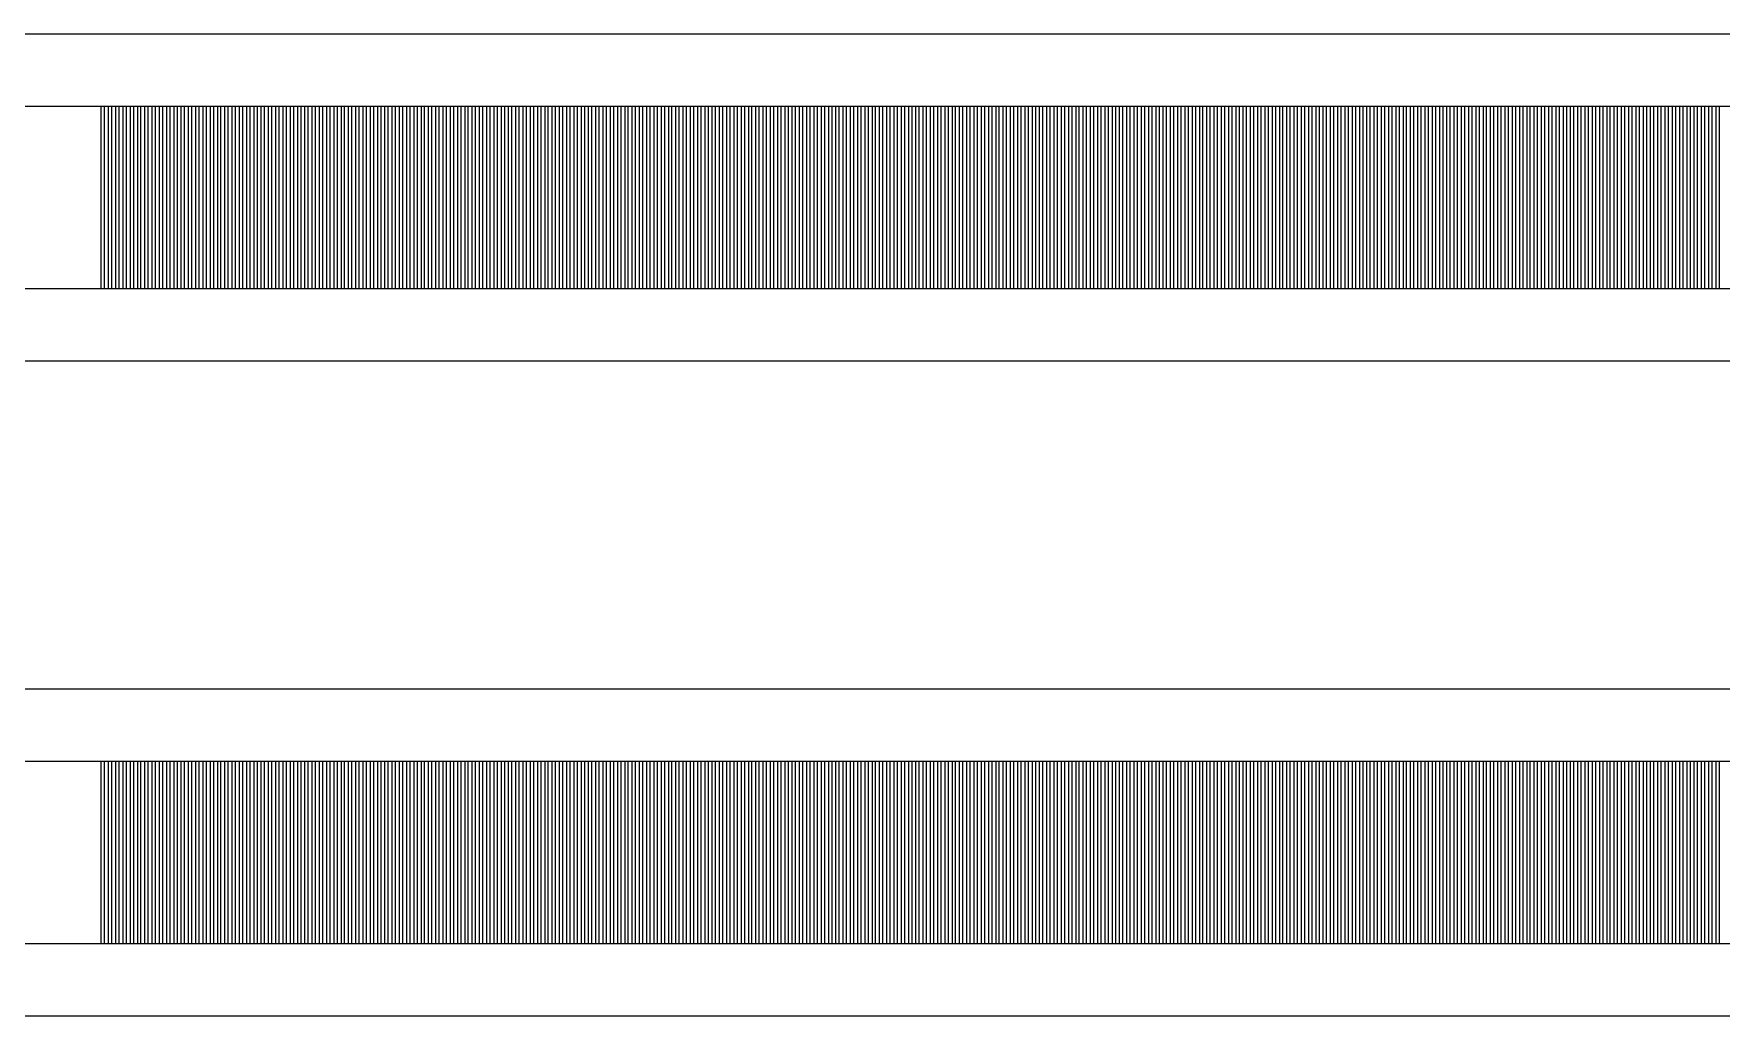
# Model space of a CAD drawing. Extents: x 1000 to 49000, y 2919 to 77300.
# Drawn here: x 34522.5 to 34986.5, y 47820 to 48090 of the extents above; entities that cross this region are included whole.
import ezdxf

# ---------------------------------------------------------------- set-up
doc = ezdxf.new("R2010")
doc.units = 13
doc.layers.add('Outer', color=1, linetype='Continuous', lineweight=0, true_color=0xff0000)

msp = doc.modelspace()

# ---------------------------------------------------------------- linework, layer by layer
at = {"layer": 'Outer'}
for points in [[(35170, 48070), (33660, 48070), (33660, 48090), (35170, 48090), (35170, 48070)], [(34542, 48070), (34541, 48070), (34541, 48020), (34542, 48020), (34542, 48070)], [(34544, 48070), (34543, 48070), (34543, 48020), (34544, 48020), (34544, 48070)], [(34546, 48070), (34545, 48070), (34545, 48020), (34546, 48020), (34546, 48070)], [(34548, 48070), (34547, 48070), (34547, 48020), (34548, 48020), (34548, 48070)], [(34550, 48070), (34549, 48070), (34549, 48020), (34550, 48020), (34550, 48070)], [(34552, 48070), (34551, 48070), (34551, 48020), (34552, 48020), (34552, 48070)], [(34554, 48070), (34553, 48070), (34553, 48020), (34554, 48020), (34554, 48070)], [(34556, 48070), (34555, 48070), (34555, 48020), (34556, 48020), (34556, 48070)], [(34558, 48070), (34557, 48070), (34557, 48020), (34558, 48020), (34558, 48070)], [(34560, 48070), (34559, 48070), (34559, 48020), (34560, 48020), (34560, 48070)], [(34562, 48070), (34561, 48070), (34561, 48020), (34562, 48020), (34562, 48070)], [(34564, 48070), (34563, 48070), (34563, 48020), (34564, 48020), (34564, 48070)], [(34566, 48070), (34565, 48070), (34565, 48020), (34566, 48020), (34566, 48070)], [(34568, 48070), (34567, 48070), (34567, 48020), (34568, 48020), (34568, 48070)], [(34570, 48070), (34569, 48070), (34569, 48020), (34570, 48020), (34570, 48070)], [(34572, 48070), (34571, 48070), (34571, 48020), (34572, 48020), (34572, 48070)], [(34574, 48070), (34573, 48070), (34573, 48020), (34574, 48020), (34574, 48070)], [(34576, 48070), (34575, 48070), (34575, 48020), (34576, 48020), (34576, 48070)], [(34578, 48070), (34577, 48070), (34577, 48020), (34578, 48020), (34578, 48070)], [(34580, 48070), (34579, 48070), (34579, 48020), (34580, 48020), (34580, 48070)], [(34582, 48070), (34581, 48070), (34581, 48020), (34582, 48020), (34582, 48070)], [(34584, 48070), (34583, 48070), (34583, 48020), (34584, 48020), (34584, 48070)], [(34586, 48070), (34585, 48070), (34585, 48020), (34586, 48020), (34586, 48070)], [(34588, 48070), (34587, 48070), (34587, 48020), (34588, 48020), (34588, 48070)], [(34590, 48070), (34589, 48070), (34589, 48020), (34590, 48020), (34590, 48070)], [(34592, 48070), (34591, 48070), (34591, 48020), (34592, 48020), (34592, 48070)], [(34594, 48070), (34593, 48070), (34593, 48020), (34594, 48020), (34594, 48070)], [(34596, 48070), (34595, 48070), (34595, 48020), (34596, 48020), (34596, 48070)], [(34598, 48070), (34597, 48070), (34597, 48020), (34598, 48020), (34598, 48070)], [(34600, 48070), (34599, 48070), (34599, 48020), (34600, 48020), (34600, 48070)], [(34602, 48070), (34601, 48070), (34601, 48020), (34602, 48020), (34602, 48070)], [(34604, 48070), (34603, 48070), (34603, 48020), (34604, 48020), (34604, 48070)], [(34606, 48070), (34605, 48070), (34605, 48020), (34606, 48020), (34606, 48070)], [(34608, 48070), (34607, 48070), (34607, 48020), (34608, 48020), (34608, 48070)], [(34610, 48070), (34609, 48070), (34609, 48020), (34610, 48020), (34610, 48070)], [(34612, 48070), (34611, 48070), (34611, 48020), (34612, 48020), (34612, 48070)], [(34614, 48070), (34613, 48070), (34613, 48020), (34614, 48020), (34614, 48070)], [(34616, 48070), (34615, 48070), (34615, 48020), (34616, 48020), (34616, 48070)], [(34618, 48070), (34617, 48070), (34617, 48020), (34618, 48020), (34618, 48070)], [(34620, 48070), (34619, 48070), (34619, 48020), (34620, 48020), (34620, 48070)], [(34622, 48070), (34621, 48070), (34621, 48020), (34622, 48020), (34622, 48070)], [(34624, 48070), (34623, 48070), (34623, 48020), (34624, 48020), (34624, 48070)], [(34626, 48070), (34625, 48070), (34625, 48020), (34626, 48020), (34626, 48070)], [(34628, 48070), (34627, 48070), (34627, 48020), (34628, 48020), (34628, 48070)], [(34630, 48070), (34629, 48070), (34629, 48020), (34630, 48020), (34630, 48070)], [(34632, 48070), (34631, 48070), (34631, 48020), (34632, 48020), (34632, 48070)], [(34634, 48070), (34633, 48070), (34633, 48020), (34634, 48020), (34634, 48070)], [(34636, 48070), (34635, 48070), (34635, 48020), (34636, 48020), (34636, 48070)], [(34638, 48070), (34637, 48070), (34637, 48020), (34638, 48020), (34638, 48070)], [(34640, 48070), (34639, 48070), (34639, 48020), (34640, 48020), (34640, 48070)], [(34642, 48070), (34641, 48070), (34641, 48020), (34642, 48020), (34642, 48070)], [(34644, 48070), (34643, 48070), (34643, 48020), (34644, 48020), (34644, 48070)], [(34646, 48070), (34645, 48070), (34645, 48020), (34646, 48020), (34646, 48070)], [(34648, 48070), (34647, 48070), (34647, 48020), (34648, 48020), (34648, 48070)], [(34650, 48070), (34649, 48070), (34649, 48020), (34650, 48020), (34650, 48070)], [(34652, 48070), (34651, 48070), (34651, 48020), (34652, 48020), (34652, 48070)], [(34654, 48070), (34653, 48070), (34653, 48020), (34654, 48020), (34654, 48070)], [(34656, 48070), (34655, 48070), (34655, 48020), (34656, 48020), (34656, 48070)], [(34658, 48070), (34657, 48070), (34657, 48020), (34658, 48020), (34658, 48070)], [(34660, 48070), (34659, 48070), (34659, 48020), (34660, 48020), (34660, 48070)], [(34662, 48070), (34661, 48070), (34661, 48020), (34662, 48020), (34662, 48070)], [(34664, 48070), (34663, 48070), (34663, 48020), (34664, 48020), (34664, 48070)], [(34666, 48070), (34665, 48070), (34665, 48020), (34666, 48020), (34666, 48070)], [(34668, 48070), (34667, 48070), (34667, 48020), (34668, 48020), (34668, 48070)], [(34670, 48070), (34669, 48070), (34669, 48020), (34670, 48020), (34670, 48070)], [(34672, 48070), (34671, 48070), (34671, 48020), (34672, 48020), (34672, 48070)], [(34674, 48070), (34673, 48070), (34673, 48020), (34674, 48020), (34674, 48070)], [(34676, 48070), (34675, 48070), (34675, 48020), (34676, 48020), (34676, 48070)], [(34678, 48070), (34677, 48070), (34677, 48020), (34678, 48020), (34678, 48070)], [(34680, 48070), (34679, 48070), (34679, 48020), (34680, 48020), (34680, 48070)], [(34682, 48070), (34681, 48070), (34681, 48020), (34682, 48020), (34682, 48070)], [(34684, 48070), (34683, 48070), (34683, 48020), (34684, 48020), (34684, 48070)], [(34686, 48070), (34685, 48070), (34685, 48020), (34686, 48020), (34686, 48070)], [(34688, 48070), (34687, 48070), (34687, 48020), (34688, 48020), (34688, 48070)], [(34690, 48070), (34689, 48070), (34689, 48020), (34690, 48020), (34690, 48070)], [(34692, 48070), (34691, 48070), (34691, 48020), (34692, 48020), (34692, 48070)], [(34694, 48070), (34693, 48070), (34693, 48020), (34694, 48020), (34694, 48070)], [(34696, 48070), (34695, 48070), (34695, 48020), (34696, 48020), (34696, 48070)], [(34698, 48070), (34697, 48070), (34697, 48020), (34698, 48020), (34698, 48070)], [(34700, 48070), (34699, 48070), (34699, 48020), (34700, 48020), (34700, 48070)], [(34702, 48070), (34701, 48070), (34701, 48020), (34702, 48020), (34702, 48070)], [(34704, 48070), (34703, 48070), (34703, 48020), (34704, 48020), (34704, 48070)], [(34706, 48070), (34705, 48070), (34705, 48020), (34706, 48020), (34706, 48070)], [(34708, 48070), (34707, 48070), (34707, 48020), (34708, 48020), (34708, 48070)], [(34710, 48070), (34709, 48070), (34709, 48020), (34710, 48020), (34710, 48070)], [(34712, 48070), (34711, 48070), (34711, 48020), (34712, 48020), (34712, 48070)], [(34714, 48070), (34713, 48070), (34713, 48020), (34714, 48020), (34714, 48070)], [(34716, 48070), (34715, 48070), (34715, 48020), (34716, 48020), (34716, 48070)], [(34718, 48070), (34717, 48070), (34717, 48020), (34718, 48020), (34718, 48070)], [(34720, 48070), (34719, 48070), (34719, 48020), (34720, 48020), (34720, 48070)], [(34722, 48070), (34721, 48070), (34721, 48020), (34722, 48020), (34722, 48070)], [(34724, 48070), (34723, 48070), (34723, 48020), (34724, 48020), (34724, 48070)], [(34726, 48070), (34725, 48070), (34725, 48020), (34726, 48020), (34726, 48070)], [(34728, 48070), (34727, 48070), (34727, 48020), (34728, 48020), (34728, 48070)], [(34730, 48070), (34729, 48070), (34729, 48020), (34730, 48020), (34730, 48070)], [(34732, 48070), (34731, 48070), (34731, 48020), (34732, 48020), (34732, 48070)], [(34734, 48070), (34733, 48070), (34733, 48020), (34734, 48020), (34734, 48070)], [(34736, 48070), (34735, 48070), (34735, 48020), (34736, 48020), (34736, 48070)], [(34738, 48070), (34737, 48070), (34737, 48020), (34738, 48020), (34738, 48070)], [(34740, 48070), (34739, 48070), (34739, 48020), (34740, 48020), (34740, 48070)], [(34742, 48070), (34741, 48070), (34741, 48020), (34742, 48020), (34742, 48070)], [(34744, 48070), (34743, 48070), (34743, 48020), (34744, 48020), (34744, 48070)], [(34746, 48070), (34745, 48070), (34745, 48020), (34746, 48020), (34746, 48070)], [(34748, 48070), (34747, 48070), (34747, 48020), (34748, 48020), (34748, 48070)], [(34750, 48070), (34749, 48070), (34749, 48020), (34750, 48020), (34750, 48070)], [(34752, 48070), (34751, 48070), (34751, 48020), (34752, 48020), (34752, 48070)], [(34754, 48070), (34753, 48070), (34753, 48020), (34754, 48020), (34754, 48070)], [(34756, 48070), (34755, 48070), (34755, 48020), (34756, 48020), (34756, 48070)], [(34758, 48070), (34757, 48070), (34757, 48020), (34758, 48020), (34758, 48070)], [(34760, 48070), (34759, 48070), (34759, 48020), (34760, 48020), (34760, 48070)], [(34762, 48070), (34761, 48070), (34761, 48020), (34762, 48020), (34762, 48070)], [(34764, 48070), (34763, 48070), (34763, 48020), (34764, 48020), (34764, 48070)], [(34766, 48070), (34765, 48070), (34765, 48020), (34766, 48020), (34766, 48070)], [(34768, 48070), (34767, 48070), (34767, 48020), (34768, 48020), (34768, 48070)], [(34770, 48070), (34769, 48070), (34769, 48020), (34770, 48020), (34770, 48070)], [(34772, 48070), (34771, 48070), (34771, 48020), (34772, 48020), (34772, 48070)], [(34774, 48070), (34773, 48070), (34773, 48020), (34774, 48020), (34774, 48070)], [(34776, 48070), (34775, 48070), (34775, 48020), (34776, 48020), (34776, 48070)], [(34778, 48070), (34777, 48070), (34777, 48020), (34778, 48020), (34778, 48070)], [(34780, 48070), (34779, 48070), (34779, 48020), (34780, 48020), (34780, 48070)], [(34782, 48070), (34781, 48070), (34781, 48020), (34782, 48020), (34782, 48070)], [(34784, 48070), (34783, 48070), (34783, 48020), (34784, 48020), (34784, 48070)], [(34786, 48070), (34785, 48070), (34785, 48020), (34786, 48020), (34786, 48070)], [(34788, 48070), (34787, 48070), (34787, 48020), (34788, 48020), (34788, 48070)], [(34790, 48070), (34789, 48070), (34789, 48020), (34790, 48020), (34790, 48070)], [(34792, 48070), (34791, 48070), (34791, 48020), (34792, 48020), (34792, 48070)], [(34794, 48070), (34793, 48070), (34793, 48020), (34794, 48020), (34794, 48070)], [(34796, 48070), (34795, 48070), (34795, 48020), (34796, 48020), (34796, 48070)], [(34798, 48070), (34797, 48070), (34797, 48020), (34798, 48020), (34798, 48070)], [(34800, 48070), (34799, 48070), (34799, 48020), (34800, 48020), (34800, 48070)], [(34802, 48070), (34801, 48070), (34801, 48020), (34802, 48020), (34802, 48070)], [(34804, 48070), (34803, 48070), (34803, 48020), (34804, 48020), (34804, 48070)], [(34806, 48070), (34805, 48070), (34805, 48020), (34806, 48020), (34806, 48070)], [(34808, 48070), (34807, 48070), (34807, 48020), (34808, 48020), (34808, 48070)], [(34810, 48070), (34809, 48070), (34809, 48020), (34810, 48020), (34810, 48070)], [(34812, 48070), (34811, 48070), (34811, 48020), (34812, 48020), (34812, 48070)], [(34814, 48070), (34813, 48070), (34813, 48020), (34814, 48020), (34814, 48070)], [(34816, 48070), (34815, 48070), (34815, 48020), (34816, 48020), (34816, 48070)], [(34818, 48070), (34817, 48070), (34817, 48020), (34818, 48020), (34818, 48070)], [(34820, 48070), (34819, 48070), (34819, 48020), (34820, 48020), (34820, 48070)], [(34822, 48070), (34821, 48070), (34821, 48020), (34822, 48020), (34822, 48070)], [(34824, 48070), (34823, 48070), (34823, 48020), (34824, 48020), (34824, 48070)], [(34826, 48070), (34825, 48070), (34825, 48020), (34826, 48020), (34826, 48070)], [(34828, 48070), (34827, 48070), (34827, 48020), (34828, 48020), (34828, 48070)], [(34830, 48070), (34829, 48070), (34829, 48020), (34830, 48020), (34830, 48070)], [(34832, 48070), (34831, 48070), (34831, 48020), (34832, 48020), (34832, 48070)], [(34834, 48070), (34833, 48070), (34833, 48020), (34834, 48020), (34834, 48070)], [(34836, 48070), (34835, 48070), (34835, 48020), (34836, 48020), (34836, 48070)], [(34838, 48070), (34837, 48070), (34837, 48020), (34838, 48020), (34838, 48070)], [(34840, 48070), (34839, 48070), (34839, 48020), (34840, 48020), (34840, 48070)], [(34842, 48070), (34841, 48070), (34841, 48020), (34842, 48020), (34842, 48070)], [(34844, 48070), (34843, 48070), (34843, 48020), (34844, 48020), (34844, 48070)], [(34846, 48070), (34845, 48070), (34845, 48020), (34846, 48020), (34846, 48070)], [(34848, 48070), (34847, 48070), (34847, 48020), (34848, 48020), (34848, 48070)], [(34850, 48070), (34849, 48070), (34849, 48020), (34850, 48020), (34850, 48070)], [(34852, 48070), (34851, 48070), (34851, 48020), (34852, 48020), (34852, 48070)], [(34854, 48070), (34853, 48070), (34853, 48020), (34854, 48020), (34854, 48070)], [(34856, 48070), (34855, 48070), (34855, 48020), (34856, 48020), (34856, 48070)], [(34858, 48070), (34857, 48070), (34857, 48020), (34858, 48020), (34858, 48070)], [(34860, 48070), (34859, 48070), (34859, 48020), (34860, 48020), (34860, 48070)], [(34862, 48070), (34861, 48070), (34861, 48020), (34862, 48020), (34862, 48070)], [(34864, 48070), (34863, 48070), (34863, 48020), (34864, 48020), (34864, 48070)], [(34866, 48070), (34865, 48070), (34865, 48020), (34866, 48020), (34866, 48070)], [(34868, 48070), (34867, 48070), (34867, 48020), (34868, 48020), (34868, 48070)], [(34870, 48070), (34869, 48070), (34869, 48020), (34870, 48020), (34870, 48070)], [(34872, 48070), (34871, 48070), (34871, 48020), (34872, 48020), (34872, 48070)], [(34874, 48070), (34873, 48070), (34873, 48020), (34874, 48020), (34874, 48070)], [(34876, 48070), (34875, 48070), (34875, 48020), (34876, 48020), (34876, 48070)], [(34878, 48070), (34877, 48070), (34877, 48020), (34878, 48020), (34878, 48070)], [(34880, 48070), (34879, 48070), (34879, 48020), (34880, 48020), (34880, 48070)], [(34882, 48070), (34881, 48070), (34881, 48020), (34882, 48020), (34882, 48070)], [(34884, 48070), (34883, 48070), (34883, 48020), (34884, 48020), (34884, 48070)], [(34886, 48070), (34885, 48070), (34885, 48020), (34886, 48020), (34886, 48070)], [(34888, 48070), (34887, 48070), (34887, 48020), (34888, 48020), (34888, 48070)], [(34890, 48070), (34889, 48070), (34889, 48020), (34890, 48020), (34890, 48070)], [(34892, 48070), (34891, 48070), (34891, 48020), (34892, 48020), (34892, 48070)], [(34894, 48070), (34893, 48070), (34893, 48020), (34894, 48020), (34894, 48070)], [(34896, 48070), (34895, 48070), (34895, 48020), (34896, 48020), (34896, 48070)], [(34898, 48070), (34897, 48070), (34897, 48020), (34898, 48020), (34898, 48070)], [(34900, 48070), (34899, 48070), (34899, 48020), (34900, 48020), (34900, 48070)], [(34902, 48070), (34901, 48070), (34901, 48020), (34902, 48020), (34902, 48070)], [(34904, 48070), (34903, 48070), (34903, 48020), (34904, 48020), (34904, 48070)], [(34906, 48070), (34905, 48070), (34905, 48020), (34906, 48020), (34906, 48070)], [(34908, 48070), (34907, 48070), (34907, 48020), (34908, 48020), (34908, 48070)], [(34910, 48070), (34909, 48070), (34909, 48020), (34910, 48020), (34910, 48070)], [(34912, 48070), (34911, 48070), (34911, 48020), (34912, 48020), (34912, 48070)], [(34914, 48070), (34913, 48070), (34913, 48020), (34914, 48020), (34914, 48070)], [(34916, 48070), (34915, 48070), (34915, 48020), (34916, 48020), (34916, 48070)], [(34918, 48070), (34917, 48070), (34917, 48020), (34918, 48020), (34918, 48070)], [(34920, 48070), (34919, 48070), (34919, 48020), (34920, 48020), (34920, 48070)], [(34922, 48070), (34921, 48070), (34921, 48020), (34922, 48020), (34922, 48070)], [(34924, 48070), (34923, 48070), (34923, 48020), (34924, 48020), (34924, 48070)], [(34926, 48070), (34925, 48070), (34925, 48020), (34926, 48020), (34926, 48070)], [(34928, 48070), (34927, 48070), (34927, 48020), (34928, 48020), (34928, 48070)], [(34930, 48070), (34929, 48070), (34929, 48020), (34930, 48020), (34930, 48070)], [(34932, 48070), (34931, 48070), (34931, 48020), (34932, 48020), (34932, 48070)], [(34934, 48070), (34933, 48070), (34933, 48020), (34934, 48020), (34934, 48070)], [(34936, 48070), (34935, 48070), (34935, 48020), (34936, 48020), (34936, 48070)], [(34938, 48070), (34937, 48070), (34937, 48020), (34938, 48020), (34938, 48070)], [(34940, 48070), (34939, 48070), (34939, 48020), (34940, 48020), (34940, 48070)], [(34942, 48070), (34941, 48070), (34941, 48020), (34942, 48020), (34942, 48070)], [(34944, 48070), (34943, 48070), (34943, 48020), (34944, 48020), (34944, 48070)], [(34946, 48070), (34945, 48070), (34945, 48020), (34946, 48020), (34946, 48070)], [(34948, 48070), (34947, 48070), (34947, 48020), (34948, 48020), (34948, 48070)], [(34950, 48070), (34949, 48070), (34949, 48020), (34950, 48020), (34950, 48070)], [(34952, 48070), (34951, 48070), (34951, 48020), (34952, 48020), (34952, 48070)], [(34954, 48070), (34953, 48070), (34953, 48020), (34954, 48020), (34954, 48070)], [(34956, 48070), (34955, 48070), (34955, 48020), (34956, 48020), (34956, 48070)], [(34958, 48070), (34957, 48070), (34957, 48020), (34958, 48020), (34958, 48070)], [(34960, 48070), (34959, 48070), (34959, 48020), (34960, 48020), (34960, 48070)], [(34962, 48070), (34961, 48070), (34961, 48020), (34962, 48020), (34962, 48070)], [(34964, 48070), (34963, 48070), (34963, 48020), (34964, 48020), (34964, 48070)], [(34966, 48070), (34965, 48070), (34965, 48020), (34966, 48020), (34966, 48070)], [(34968, 48070), (34967, 48070), (34967, 48020), (34968, 48020), (34968, 48070)], [(34970, 48070), (34969, 48070), (34969, 48020), (34970, 48020), (34970, 48070)], [(34972, 48070), (34971, 48070), (34971, 48020), (34972, 48020), (34972, 48070)], [(34974, 48070), (34973, 48070), (34973, 48020), (34974, 48020), (34974, 48070)], [(34976, 48070), (34975, 48070), (34975, 48020), (34976, 48020), (34976, 48070)], [(34978, 48070), (34977, 48070), (34977, 48020), (34978, 48020), (34978, 48070)], [(34980, 48070), (34979, 48070), (34979, 48020), (34980, 48020), (34980, 48070)], [(34982, 48070), (34981, 48070), (34981, 48020), (34982, 48020), (34982, 48070)], [(34984, 48070), (34983, 48070), (34983, 48020), (34984, 48020), (34984, 48070)], [(34986, 48070), (34985, 48070), (34985, 48020), (34986, 48020), (34986, 48070)], [(35170, 48000), (33660, 48000), (33660, 48020), (35170, 48020), (35170, 48000)], [(35170, 47890), (33660, 47890), (33660, 47910), (35170, 47910), (35170, 47890)], [(34542, 47890), (34541, 47890), (34541, 47840), (34542, 47840), (34542, 47890)], [(34544, 47890), (34543, 47890), (34543, 47840), (34544, 47840), (34544, 47890)], [(34546, 47890), (34545, 47890), (34545, 47840), (34546, 47840), (34546, 47890)], [(34548, 47890), (34547, 47890), (34547, 47840), (34548, 47840), (34548, 47890)], [(34550, 47890), (34549, 47890), (34549, 47840), (34550, 47840), (34550, 47890)], [(34552, 47890), (34551, 47890), (34551, 47840), (34552, 47840), (34552, 47890)], [(34554, 47890), (34553, 47890), (34553, 47840), (34554, 47840), (34554, 47890)], [(34556, 47890), (34555, 47890), (34555, 47840), (34556, 47840), (34556, 47890)], [(34558, 47890), (34557, 47890), (34557, 47840), (34558, 47840), (34558, 47890)], [(34560, 47890), (34559, 47890), (34559, 47840), (34560, 47840), (34560, 47890)], [(34562, 47890), (34561, 47890), (34561, 47840), (34562, 47840), (34562, 47890)], [(34564, 47890), (34563, 47890), (34563, 47840), (34564, 47840), (34564, 47890)], [(34566, 47890), (34565, 47890), (34565, 47840), (34566, 47840), (34566, 47890)], [(34568, 47890), (34567, 47890), (34567, 47840), (34568, 47840), (34568, 47890)], [(34570, 47890), (34569, 47890), (34569, 47840), (34570, 47840), (34570, 47890)], [(34572, 47890), (34571, 47890), (34571, 47840), (34572, 47840), (34572, 47890)], [(34574, 47890), (34573, 47890), (34573, 47840), (34574, 47840), (34574, 47890)], [(34576, 47890), (34575, 47890), (34575, 47840), (34576, 47840), (34576, 47890)], [(34578, 47890), (34577, 47890), (34577, 47840), (34578, 47840), (34578, 47890)], [(34580, 47890), (34579, 47890), (34579, 47840), (34580, 47840), (34580, 47890)], [(34582, 47890), (34581, 47890), (34581, 47840), (34582, 47840), (34582, 47890)], [(34584, 47890), (34583, 47890), (34583, 47840), (34584, 47840), (34584, 47890)], [(34586, 47890), (34585, 47890), (34585, 47840), (34586, 47840), (34586, 47890)], [(34588, 47890), (34587, 47890), (34587, 47840), (34588, 47840), (34588, 47890)], [(34590, 47890), (34589, 47890), (34589, 47840), (34590, 47840), (34590, 47890)], [(34592, 47890), (34591, 47890), (34591, 47840), (34592, 47840), (34592, 47890)], [(34594, 47890), (34593, 47890), (34593, 47840), (34594, 47840), (34594, 47890)], [(34596, 47890), (34595, 47890), (34595, 47840), (34596, 47840), (34596, 47890)], [(34598, 47890), (34597, 47890), (34597, 47840), (34598, 47840), (34598, 47890)], [(34600, 47890), (34599, 47890), (34599, 47840), (34600, 47840), (34600, 47890)], [(34602, 47890), (34601, 47890), (34601, 47840), (34602, 47840), (34602, 47890)], [(34604, 47890), (34603, 47890), (34603, 47840), (34604, 47840), (34604, 47890)], [(34606, 47890), (34605, 47890), (34605, 47840), (34606, 47840), (34606, 47890)], [(34608, 47890), (34607, 47890), (34607, 47840), (34608, 47840), (34608, 47890)], [(34610, 47890), (34609, 47890), (34609, 47840), (34610, 47840), (34610, 47890)], [(34612, 47890), (34611, 47890), (34611, 47840), (34612, 47840), (34612, 47890)], [(34614, 47890), (34613, 47890), (34613, 47840), (34614, 47840), (34614, 47890)], [(34616, 47890), (34615, 47890), (34615, 47840), (34616, 47840), (34616, 47890)], [(34618, 47890), (34617, 47890), (34617, 47840), (34618, 47840), (34618, 47890)], [(34620, 47890), (34619, 47890), (34619, 47840), (34620, 47840), (34620, 47890)], [(34622, 47890), (34621, 47890), (34621, 47840), (34622, 47840), (34622, 47890)], [(34624, 47890), (34623, 47890), (34623, 47840), (34624, 47840), (34624, 47890)], [(34626, 47890), (34625, 47890), (34625, 47840), (34626, 47840), (34626, 47890)], [(34628, 47890), (34627, 47890), (34627, 47840), (34628, 47840), (34628, 47890)], [(34630, 47890), (34629, 47890), (34629, 47840), (34630, 47840), (34630, 47890)], [(34632, 47890), (34631, 47890), (34631, 47840), (34632, 47840), (34632, 47890)], [(34634, 47890), (34633, 47890), (34633, 47840), (34634, 47840), (34634, 47890)], [(34636, 47890), (34635, 47890), (34635, 47840), (34636, 47840), (34636, 47890)], [(34638, 47890), (34637, 47890), (34637, 47840), (34638, 47840), (34638, 47890)], [(34640, 47890), (34639, 47890), (34639, 47840), (34640, 47840), (34640, 47890)], [(34642, 47890), (34641, 47890), (34641, 47840), (34642, 47840), (34642, 47890)], [(34644, 47890), (34643, 47890), (34643, 47840), (34644, 47840), (34644, 47890)], [(34646, 47890), (34645, 47890), (34645, 47840), (34646, 47840), (34646, 47890)], [(34648, 47890), (34647, 47890), (34647, 47840), (34648, 47840), (34648, 47890)], [(34650, 47890), (34649, 47890), (34649, 47840), (34650, 47840), (34650, 47890)], [(34652, 47890), (34651, 47890), (34651, 47840), (34652, 47840), (34652, 47890)], [(34654, 47890), (34653, 47890), (34653, 47840), (34654, 47840), (34654, 47890)], [(34656, 47890), (34655, 47890), (34655, 47840), (34656, 47840), (34656, 47890)], [(34658, 47890), (34657, 47890), (34657, 47840), (34658, 47840), (34658, 47890)], [(34660, 47890), (34659, 47890), (34659, 47840), (34660, 47840), (34660, 47890)], [(34662, 47890), (34661, 47890), (34661, 47840), (34662, 47840), (34662, 47890)], [(34664, 47890), (34663, 47890), (34663, 47840), (34664, 47840), (34664, 47890)], [(34666, 47890), (34665, 47890), (34665, 47840), (34666, 47840), (34666, 47890)], [(34668, 47890), (34667, 47890), (34667, 47840), (34668, 47840), (34668, 47890)], [(34670, 47890), (34669, 47890), (34669, 47840), (34670, 47840), (34670, 47890)], [(34672, 47890), (34671, 47890), (34671, 47840), (34672, 47840), (34672, 47890)], [(34674, 47890), (34673, 47890), (34673, 47840), (34674, 47840), (34674, 47890)], [(34676, 47890), (34675, 47890), (34675, 47840), (34676, 47840), (34676, 47890)], [(34678, 47890), (34677, 47890), (34677, 47840), (34678, 47840), (34678, 47890)], [(34680, 47890), (34679, 47890), (34679, 47840), (34680, 47840), (34680, 47890)], [(34682, 47890), (34681, 47890), (34681, 47840), (34682, 47840), (34682, 47890)], [(34684, 47890), (34683, 47890), (34683, 47840), (34684, 47840), (34684, 47890)], [(34686, 47890), (34685, 47890), (34685, 47840), (34686, 47840), (34686, 47890)], [(34688, 47890), (34687, 47890), (34687, 47840), (34688, 47840), (34688, 47890)], [(34690, 47890), (34689, 47890), (34689, 47840), (34690, 47840), (34690, 47890)], [(34692, 47890), (34691, 47890), (34691, 47840), (34692, 47840), (34692, 47890)], [(34694, 47890), (34693, 47890), (34693, 47840), (34694, 47840), (34694, 47890)], [(34696, 47890), (34695, 47890), (34695, 47840), (34696, 47840), (34696, 47890)], [(34698, 47890), (34697, 47890), (34697, 47840), (34698, 47840), (34698, 47890)], [(34700, 47890), (34699, 47890), (34699, 47840), (34700, 47840), (34700, 47890)], [(34702, 47890), (34701, 47890), (34701, 47840), (34702, 47840), (34702, 47890)], [(34704, 47890), (34703, 47890), (34703, 47840), (34704, 47840), (34704, 47890)], [(34706, 47890), (34705, 47890), (34705, 47840), (34706, 47840), (34706, 47890)], [(34708, 47890), (34707, 47890), (34707, 47840), (34708, 47840), (34708, 47890)], [(34710, 47890), (34709, 47890), (34709, 47840), (34710, 47840), (34710, 47890)], [(34712, 47890), (34711, 47890), (34711, 47840), (34712, 47840), (34712, 47890)], [(34714, 47890), (34713, 47890), (34713, 47840), (34714, 47840), (34714, 47890)], [(34716, 47890), (34715, 47890), (34715, 47840), (34716, 47840), (34716, 47890)], [(34718, 47890), (34717, 47890), (34717, 47840), (34718, 47840), (34718, 47890)], [(34720, 47890), (34719, 47890), (34719, 47840), (34720, 47840), (34720, 47890)], [(34722, 47890), (34721, 47890), (34721, 47840), (34722, 47840), (34722, 47890)], [(34724, 47890), (34723, 47890), (34723, 47840), (34724, 47840), (34724, 47890)], [(34726, 47890), (34725, 47890), (34725, 47840), (34726, 47840), (34726, 47890)], [(34728, 47890), (34727, 47890), (34727, 47840), (34728, 47840), (34728, 47890)], [(34730, 47890), (34729, 47890), (34729, 47840), (34730, 47840), (34730, 47890)], [(34732, 47890), (34731, 47890), (34731, 47840), (34732, 47840), (34732, 47890)], [(34734, 47890), (34733, 47890), (34733, 47840), (34734, 47840), (34734, 47890)], [(34736, 47890), (34735, 47890), (34735, 47840), (34736, 47840), (34736, 47890)], [(34738, 47890), (34737, 47890), (34737, 47840), (34738, 47840), (34738, 47890)], [(34740, 47890), (34739, 47890), (34739, 47840), (34740, 47840), (34740, 47890)], [(34742, 47890), (34741, 47890), (34741, 47840), (34742, 47840), (34742, 47890)], [(34744, 47890), (34743, 47890), (34743, 47840), (34744, 47840), (34744, 47890)], [(34746, 47890), (34745, 47890), (34745, 47840), (34746, 47840), (34746, 47890)], [(34748, 47890), (34747, 47890), (34747, 47840), (34748, 47840), (34748, 47890)], [(34750, 47890), (34749, 47890), (34749, 47840), (34750, 47840), (34750, 47890)], [(34752, 47890), (34751, 47890), (34751, 47840), (34752, 47840), (34752, 47890)], [(34754, 47890), (34753, 47890), (34753, 47840), (34754, 47840), (34754, 47890)], [(34756, 47890), (34755, 47890), (34755, 47840), (34756, 47840), (34756, 47890)], [(34758, 47890), (34757, 47890), (34757, 47840), (34758, 47840), (34758, 47890)], [(34760, 47890), (34759, 47890), (34759, 47840), (34760, 47840), (34760, 47890)], [(34762, 47890), (34761, 47890), (34761, 47840), (34762, 47840), (34762, 47890)], [(34764, 47890), (34763, 47890), (34763, 47840), (34764, 47840), (34764, 47890)], [(34766, 47890), (34765, 47890), (34765, 47840), (34766, 47840), (34766, 47890)], [(34768, 47890), (34767, 47890), (34767, 47840), (34768, 47840), (34768, 47890)], [(34770, 47890), (34769, 47890), (34769, 47840), (34770, 47840), (34770, 47890)], [(34772, 47890), (34771, 47890), (34771, 47840), (34772, 47840), (34772, 47890)], [(34774, 47890), (34773, 47890), (34773, 47840), (34774, 47840), (34774, 47890)], [(34776, 47890), (34775, 47890), (34775, 47840), (34776, 47840), (34776, 47890)], [(34778, 47890), (34777, 47890), (34777, 47840), (34778, 47840), (34778, 47890)], [(34780, 47890), (34779, 47890), (34779, 47840), (34780, 47840), (34780, 47890)], [(34782, 47890), (34781, 47890), (34781, 47840), (34782, 47840), (34782, 47890)], [(34784, 47890), (34783, 47890), (34783, 47840), (34784, 47840), (34784, 47890)], [(34786, 47890), (34785, 47890), (34785, 47840), (34786, 47840), (34786, 47890)], [(34788, 47890), (34787, 47890), (34787, 47840), (34788, 47840), (34788, 47890)], [(34790, 47890), (34789, 47890), (34789, 47840), (34790, 47840), (34790, 47890)], [(34792, 47890), (34791, 47890), (34791, 47840), (34792, 47840), (34792, 47890)], [(34794, 47890), (34793, 47890), (34793, 47840), (34794, 47840), (34794, 47890)], [(34796, 47890), (34795, 47890), (34795, 47840), (34796, 47840), (34796, 47890)], [(34798, 47890), (34797, 47890), (34797, 47840), (34798, 47840), (34798, 47890)], [(34800, 47890), (34799, 47890), (34799, 47840), (34800, 47840), (34800, 47890)], [(34802, 47890), (34801, 47890), (34801, 47840), (34802, 47840), (34802, 47890)], [(34804, 47890), (34803, 47890), (34803, 47840), (34804, 47840), (34804, 47890)], [(34806, 47890), (34805, 47890), (34805, 47840), (34806, 47840), (34806, 47890)], [(34808, 47890), (34807, 47890), (34807, 47840), (34808, 47840), (34808, 47890)], [(34810, 47890), (34809, 47890), (34809, 47840), (34810, 47840), (34810, 47890)], [(34812, 47890), (34811, 47890), (34811, 47840), (34812, 47840), (34812, 47890)], [(34814, 47890), (34813, 47890), (34813, 47840), (34814, 47840), (34814, 47890)], [(34816, 47890), (34815, 47890), (34815, 47840), (34816, 47840), (34816, 47890)], [(34818, 47890), (34817, 47890), (34817, 47840), (34818, 47840), (34818, 47890)], [(34820, 47890), (34819, 47890), (34819, 47840), (34820, 47840), (34820, 47890)], [(34822, 47890), (34821, 47890), (34821, 47840), (34822, 47840), (34822, 47890)], [(34824, 47890), (34823, 47890), (34823, 47840), (34824, 47840), (34824, 47890)], [(34826, 47890), (34825, 47890), (34825, 47840), (34826, 47840), (34826, 47890)], [(34828, 47890), (34827, 47890), (34827, 47840), (34828, 47840), (34828, 47890)], [(34830, 47890), (34829, 47890), (34829, 47840), (34830, 47840), (34830, 47890)], [(34832, 47890), (34831, 47890), (34831, 47840), (34832, 47840), (34832, 47890)], [(34834, 47890), (34833, 47890), (34833, 47840), (34834, 47840), (34834, 47890)], [(34836, 47890), (34835, 47890), (34835, 47840), (34836, 47840), (34836, 47890)], [(34838, 47890), (34837, 47890), (34837, 47840), (34838, 47840), (34838, 47890)], [(34840, 47890), (34839, 47890), (34839, 47840), (34840, 47840), (34840, 47890)], [(34842, 47890), (34841, 47890), (34841, 47840), (34842, 47840), (34842, 47890)], [(34844, 47890), (34843, 47890), (34843, 47840), (34844, 47840), (34844, 47890)], [(34846, 47890), (34845, 47890), (34845, 47840), (34846, 47840), (34846, 47890)], [(34848, 47890), (34847, 47890), (34847, 47840), (34848, 47840), (34848, 47890)], [(34850, 47890), (34849, 47890), (34849, 47840), (34850, 47840), (34850, 47890)], [(34852, 47890), (34851, 47890), (34851, 47840), (34852, 47840), (34852, 47890)], [(34854, 47890), (34853, 47890), (34853, 47840), (34854, 47840), (34854, 47890)], [(34856, 47890), (34855, 47890), (34855, 47840), (34856, 47840), (34856, 47890)], [(34858, 47890), (34857, 47890), (34857, 47840), (34858, 47840), (34858, 47890)], [(34860, 47890), (34859, 47890), (34859, 47840), (34860, 47840), (34860, 47890)], [(34862, 47890), (34861, 47890), (34861, 47840), (34862, 47840), (34862, 47890)], [(34864, 47890), (34863, 47890), (34863, 47840), (34864, 47840), (34864, 47890)], [(34866, 47890), (34865, 47890), (34865, 47840), (34866, 47840), (34866, 47890)], [(34868, 47890), (34867, 47890), (34867, 47840), (34868, 47840), (34868, 47890)], [(34870, 47890), (34869, 47890), (34869, 47840), (34870, 47840), (34870, 47890)], [(34872, 47890), (34871, 47890), (34871, 47840), (34872, 47840), (34872, 47890)], [(34874, 47890), (34873, 47890), (34873, 47840), (34874, 47840), (34874, 47890)], [(34876, 47890), (34875, 47890), (34875, 47840), (34876, 47840), (34876, 47890)], [(34878, 47890), (34877, 47890), (34877, 47840), (34878, 47840), (34878, 47890)], [(34880, 47890), (34879, 47890), (34879, 47840), (34880, 47840), (34880, 47890)], [(34882, 47890), (34881, 47890), (34881, 47840), (34882, 47840), (34882, 47890)], [(34884, 47890), (34883, 47890), (34883, 47840), (34884, 47840), (34884, 47890)], [(34886, 47890), (34885, 47890), (34885, 47840), (34886, 47840), (34886, 47890)], [(34888, 47890), (34887, 47890), (34887, 47840), (34888, 47840), (34888, 47890)], [(34890, 47890), (34889, 47890), (34889, 47840), (34890, 47840), (34890, 47890)], [(34892, 47890), (34891, 47890), (34891, 47840), (34892, 47840), (34892, 47890)], [(34894, 47890), (34893, 47890), (34893, 47840), (34894, 47840), (34894, 47890)], [(34896, 47890), (34895, 47890), (34895, 47840), (34896, 47840), (34896, 47890)], [(34898, 47890), (34897, 47890), (34897, 47840), (34898, 47840), (34898, 47890)], [(34900, 47890), (34899, 47890), (34899, 47840), (34900, 47840), (34900, 47890)], [(34902, 47890), (34901, 47890), (34901, 47840), (34902, 47840), (34902, 47890)], [(34904, 47890), (34903, 47890), (34903, 47840), (34904, 47840), (34904, 47890)], [(34906, 47890), (34905, 47890), (34905, 47840), (34906, 47840), (34906, 47890)], [(34908, 47890), (34907, 47890), (34907, 47840), (34908, 47840), (34908, 47890)], [(34910, 47890), (34909, 47890), (34909, 47840), (34910, 47840), (34910, 47890)], [(34912, 47890), (34911, 47890), (34911, 47840), (34912, 47840), (34912, 47890)], [(34914, 47890), (34913, 47890), (34913, 47840), (34914, 47840), (34914, 47890)], [(34916, 47890), (34915, 47890), (34915, 47840), (34916, 47840), (34916, 47890)], [(34918, 47890), (34917, 47890), (34917, 47840), (34918, 47840), (34918, 47890)], [(34920, 47890), (34919, 47890), (34919, 47840), (34920, 47840), (34920, 47890)], [(34922, 47890), (34921, 47890), (34921, 47840), (34922, 47840), (34922, 47890)], [(34924, 47890), (34923, 47890), (34923, 47840), (34924, 47840), (34924, 47890)], [(34926, 47890), (34925, 47890), (34925, 47840), (34926, 47840), (34926, 47890)], [(34928, 47890), (34927, 47890), (34927, 47840), (34928, 47840), (34928, 47890)], [(34930, 47890), (34929, 47890), (34929, 47840), (34930, 47840), (34930, 47890)], [(34932, 47890), (34931, 47890), (34931, 47840), (34932, 47840), (34932, 47890)], [(34934, 47890), (34933, 47890), (34933, 47840), (34934, 47840), (34934, 47890)], [(34936, 47890), (34935, 47890), (34935, 47840), (34936, 47840), (34936, 47890)], [(34938, 47890), (34937, 47890), (34937, 47840), (34938, 47840), (34938, 47890)], [(34940, 47890), (34939, 47890), (34939, 47840), (34940, 47840), (34940, 47890)], [(34942, 47890), (34941, 47890), (34941, 47840), (34942, 47840), (34942, 47890)], [(34944, 47890), (34943, 47890), (34943, 47840), (34944, 47840), (34944, 47890)], [(34946, 47890), (34945, 47890), (34945, 47840), (34946, 47840), (34946, 47890)], [(34948, 47890), (34947, 47890), (34947, 47840), (34948, 47840), (34948, 47890)], [(34950, 47890), (34949, 47890), (34949, 47840), (34950, 47840), (34950, 47890)], [(34952, 47890), (34951, 47890), (34951, 47840), (34952, 47840), (34952, 47890)], [(34954, 47890), (34953, 47890), (34953, 47840), (34954, 47840), (34954, 47890)], [(34956, 47890), (34955, 47890), (34955, 47840), (34956, 47840), (34956, 47890)], [(34958, 47890), (34957, 47890), (34957, 47840), (34958, 47840), (34958, 47890)], [(34960, 47890), (34959, 47890), (34959, 47840), (34960, 47840), (34960, 47890)], [(34962, 47890), (34961, 47890), (34961, 47840), (34962, 47840), (34962, 47890)], [(34964, 47890), (34963, 47890), (34963, 47840), (34964, 47840), (34964, 47890)], [(34966, 47890), (34965, 47890), (34965, 47840), (34966, 47840), (34966, 47890)], [(34968, 47890), (34967, 47890), (34967, 47840), (34968, 47840), (34968, 47890)], [(34970, 47890), (34969, 47890), (34969, 47840), (34970, 47840), (34970, 47890)], [(34972, 47890), (34971, 47890), (34971, 47840), (34972, 47840), (34972, 47890)], [(34974, 47890), (34973, 47890), (34973, 47840), (34974, 47840), (34974, 47890)], [(34976, 47890), (34975, 47890), (34975, 47840), (34976, 47840), (34976, 47890)], [(34978, 47890), (34977, 47890), (34977, 47840), (34978, 47840), (34978, 47890)], [(34980, 47890), (34979, 47890), (34979, 47840), (34980, 47840), (34980, 47890)], [(34982, 47890), (34981, 47890), (34981, 47840), (34982, 47840), (34982, 47890)], [(34984, 47890), (34983, 47890), (34983, 47840), (34984, 47840), (34984, 47890)], [(34986, 47890), (34985, 47890), (34985, 47840), (34986, 47840), (34986, 47890)], [(35170, 47820), (33660, 47820), (33660, 47840), (35170, 47840), (35170, 47820)]]:
    msp.add_lwpolyline(points, dxfattribs=at)

doc.saveas('drawing.dxf')
